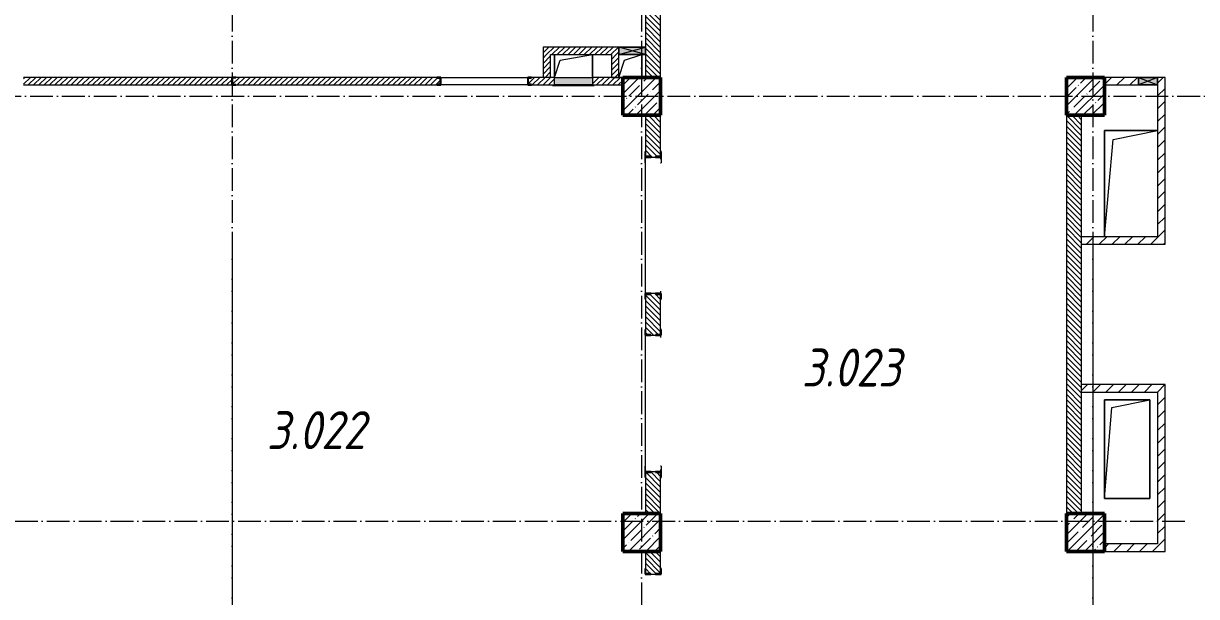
# Model space of a CAD drawing. Header units: millimetres. Extents: x 2294 to 908349, y -83289 to 219220.
# Drawn here: x 240584 to 256049, y 51362 to 58917 of the extents above; entities that cross this region are included whole.
import ezdxf

# ---------------------------------------------------------------- set-up
doc = ezdxf.new("R2010")
doc.units = ezdxf.units.MM
doc.linetypes.add('50_200_ШТРИХ_1Т_ш5_п1_п1_', pattern=[700, 500, -100, 0, -100])
for name, color, linetype, lineweight in [('A-DETL-GENF-OTLN', 7, 'Continuous', 9), ('A-FLOR-____-OTLN', 7, 'Continuous', 9), ('A-GENM-____-MCUT', 7, 'Continuous', 25), ('A-GENM-____-OTLN', 7, 'Continuous', 9), ('A-GENM-____-OTLN-1', 7, 'Continuous', 25), ('A-GLAZ-____-OTLN', 7, 'Continuous', 9), ('A-WALL-____-MCUT', 7, 'Continuous', 13), ('A-WALL-____-PATT-1', 7, 'Continuous', 9), ('A-WALL-FNSH-MCUT-1', 7, 'Continuous', 9), ('I-WALL-____-OTLN', 7, 'Continuous', 9), ('S-COLS-____-MCUT', 7, 'Continuous', 50), ('S-COLS-____-OTLN', 7, 'Continuous', 9), ('S-GRID-____-OTLN-1', 7, '50_200_ШТРИХ_1Т_ш5_п1_п1_', 9), ('Марки помещений', 7, 'Continuous', 9)]:
    doc.layers.add(name, color=color, linetype=linetype, lineweight=lineweight)
doc.layers.add('A-GLAZ-____-OTLN-1', color=7, linetype='Continuous', lineweight=9, true_color=0xc0c0c0)
doc.styles.add('ISOCPEUR_I_2', font='isocpeui.ttf', dxfattribs={"width": 0.85, "height": 2.3})
pattern_1 = [(45, (165583.507, 6025.276), (-35.35534, 35.35534), [])]
pattern_2 = [(135, (165583.507, 6025.276), (-35.35534, -35.35534), [])]
pattern_3 = [(45, (165583.51, 6025.28), (-84.85281, 84.85281), [])]

# ---------------------------------------------------------------- blocks, each defined once
blk = doc.blocks.new('3osi')
at = {"layer": 'S-GRID-____-OTLN-1', "color": 251, "ltscale": 0.6, "true_color": 0x636466}
for p, q in [((243333.5, 96918.1), (243333.5, 46006.3)), ((248733.5, 96918.1), (248733.5, 46006.3)), ((254683.5, 96918.1), (254683.5, 46006.3)), ((234790, 57956.3), (269657.9, 57956.3)), ((243333.5, 55906.2), (243333.5, 14595.2)), ((254683.5, 55906.2), (254683.5, 1542.7)), ((232910.3, 52356.3), (255902.3, 52356.3))]:
    blk.add_line(p, q, dxfattribs=at)
blk = doc.blocks.new('BSC_Колонна _Прямоугольная - 500х500-V36-АР1_План отверстий 3 этажа в осях 1-64_Ю-ЯЯ')
at = {"layer": 'S-COLS-____-OTLN'}
h = blk.add_hatch(dxfattribs=at)
h.set_pattern_fill('FP_44', color=256, style=0, pattern_type=2)
h.set_pattern_definition([(45, (-89000, -51931.04), (-114.04925, 114.04925), []), (45, (-88885.95, -51931.04), (-114.04925, 114.04925), [201.613, -40.323, 3.353, -36.97])])
h.paths.add_polyline_path([(-250, -250), (250, -250), (250, 250), (-250, 250)], flags=0)
at = {"layer": 'S-COLS-____-MCUT'}
for p, q in [((250, 250), (-250, 250)), ((-250, 250), (-250, -250)), ((250, -250), (250, 250)), ((-250, -250), (250, -250))]:
    blk.add_line(p, q, dxfattribs=at)
blk = doc.blocks.new('BSC_Колонна _Прямоугольная - 500х500-V37-АР1_План отверстий 3 этажа в осях 1-64_Ю-ЯЯ')
at = {"layer": 'S-COLS-____-OTLN'}
h = blk.add_hatch(dxfattribs=at)
h.set_pattern_fill('FP_45', color=256, style=0, pattern_type=2)
h.set_pattern_definition([(45, (-83150, -51931.04), (-114.04925, 114.04925), []), (45, (-83035.95, -51931.04), (-114.04925, 114.04925), [201.613, -40.323, 3.353, -36.97])])
h.paths.add_polyline_path([(-250, -250), (250, -250), (250, 250), (-250, 250)], flags=0)
at = {"layer": 'S-COLS-____-MCUT'}
for p, q in [((250, 250), (-250, 250)), ((-250, 250), (-250, -250)), ((250, -250), (250, 250)), ((-250, -250), (250, -250))]:
    blk.add_line(p, q, dxfattribs=at)
blk = doc.blocks.new('BSC_Колонна _Прямоугольная - 500х500-V54-АР1_План отверстий 3 этажа в осях 1-64_Ю-ЯЯ')
at = {"layer": 'S-COLS-____-OTLN'}
h = blk.add_hatch(dxfattribs=at)
h.set_pattern_fill('FP_62', color=256, style=0, pattern_type=2)
h.set_pattern_definition([(45, (-89000, -46181.04), (-114.04925, 114.04925), []), (45, (-88885.95, -46181.04), (-114.04925, 114.04925), [201.613, -40.323, 3.353, -36.97])])
h.paths.add_polyline_path([(-250, -250), (250, -250), (250, 250), (-250, 250)], flags=0)
at = {"layer": 'S-COLS-____-MCUT'}
for p, q in [((250, 250), (-250, 250)), ((-250, 250), (-250, -250)), ((250, -250), (250, 250)), ((-250, -250), (250, -250))]:
    blk.add_line(p, q, dxfattribs=at)
blk = doc.blocks.new('BSC_Колонна _Прямоугольная - 500х500-V55-АР1_План отверстий 3 этажа в осях 1-64_Ю-ЯЯ')
at = {"layer": 'S-COLS-____-OTLN'}
h = blk.add_hatch(dxfattribs=at)
h.set_pattern_fill('FP_63', color=256, style=0, pattern_type=2)
h.set_pattern_definition([(45, (-83150, -46181.04), (-114.04925, 114.04925), []), (45, (-83035.95, -46181.04), (-114.04925, 114.04925), [201.613, -40.323, 3.353, -36.97])])
h.paths.add_polyline_path([(-250, -250), (250, -250), (250, 250), (-250, 250)], flags=0)
at = {"layer": 'S-COLS-____-MCUT'}
for p, q in [((250, 250), (-250, 250)), ((-250, 250), (-250, -250)), ((250, -250), (250, 250)), ((-250, -250), (250, -250))]:
    blk.add_line(p, q, dxfattribs=at)
blk = doc.blocks.new('154_Стойка_СКБ_Швеллер - СМ-2180_100-28278414-АР1_План отверстий 3 этажа в осях 1-64_Ю-ЯЯ')
at = {"layer": 'A-GENM-____-MCUT'}
for p, q in [((171, 50), (125, 50)), ((125, 50), (125, -50)), ((129.5, 42.4), (171, 42.4)), ((129.5, -42.4), (129.5, 42.4)), ((171, 42.4), (171, 50)), ((125, -50), (171, -50)), ((171, -42.4), (129.5, -42.4)), ((171, -50), (171, -42.4))]:
    blk.add_line(p, q, dxfattribs=at)
blk = doc.blocks.new('154_Фахверк_СКБ_Швеллер - Тип_100_3380-28543384-АР1_План отверстий 3 этажа в осях 1-64_Ю-ЯЯ')
at = {"layer": 'A-GENM-____-MCUT'}
for p, q in [((175, 50), (125, 50)), ((125, 50), (125, -50)), ((128, 47), (175, 47)), ((128, -47), (128, 47)), ((175, 47), (175, 50)), ((125, -50), (175, -50)), ((175, -47), (128, -47)), ((175, -50), (175, -47))]:
    blk.add_line(p, q, dxfattribs=at)
blk = doc.blocks.new('Фахверк_СКБ_Уголок - 200_3960-28268576-АР1_План отверстий 3 этажа в осях 1-64_Ю-ЯЯ')
at = {"layer": 'A-GENM-____-MCUT'}
for p, q in [((200, 156), (125, 156)), ((125, 156), (125, 81)), ((200, 150), (200, 156)), ((125, 81), (131, 81)), ((131, 19), (125, 19)), ((125, 19), (125, -56)), ((131, 81), (131, 150)), ((131, 150), (200, 150)), ((131, -50), (131, 19)), ((125, -56), (200, -56)), ((200, -50), (131, -50)), ((200, -56), (200, -50))]:
    blk.add_line(p, q, dxfattribs=at)
blk = doc.blocks.new('АР_Перемычка - АР_Перемычка-28729843-АР1_План отверстий 3 этажа в осях 1-64_Ю-ЯЯ')
at = {"layer": 'A-GENM-____-OTLN'}
blk.add_line((-400, -100), (-392, -100), dxfattribs=at)
blk = doc.blocks.new('Фахверк_СКБ_Уголок - 200_3550-28267367-АР1_План отверстий 3 этажа в осях 1-64_Ю-ЯЯ')
at = {"layer": 'A-GENM-____-MCUT'}
for p, q in [((200, 156), (125, 156)), ((125, 156), (125, 81)), ((200, 150), (200, 156)), ((125, 81), (131, 81)), ((131, 19), (125, 19)), ((125, 19), (125, -56)), ((131, 81), (131, 150)), ((131, 150), (200, 150)), ((131, -50), (131, 19)), ((125, -56), (200, -56)), ((200, -50), (131, -50)), ((200, -56), (200, -50))]:
    blk.add_line(p, q, dxfattribs=at)
blk = doc.blocks.new('154_Стойка_СКБ_Уголок - СМ-2480_200-28346303-АР1_План отверстий 3 этажа в осях 1-64_Ю-ЯЯ')
at = {"layer": 'A-GENM-____-MCUT'}
for p, q in [((125, 156), (125, 81)), ((200, 156), (125, 156)), ((200, 150), (200, 156)), ((125, 81), (131, 81)), ((131, 19), (125, 19)), ((125, 19), (125, -56)), ((131, 81), (131, 150)), ((131, 150), (200, 150)), ((131, -50), (131, 19)), ((125, -56), (200, -56)), ((200, -50), (131, -50)), ((200, -56), (200, -50))]:
    blk.add_line(p, q, dxfattribs=at)
blk = doc.blocks.new('Стойка_Влож_Полоса боковая - Полоса-V164-АР1_План отверстий 3 этажа в осях 1-64_Ю-ЯЯ')
at = {"layer": 'A-GENM-____-OTLN'}
for p, q in [((-5, 60), (0, 60)), ((-5, -60), (-5, 60)), ((0, 31), (0, -31)), ((0, -60), (-5, -60))]:
    blk.add_line(p, q, dxfattribs=at)
blk = doc.blocks.new('Стойка_Влож_Уголок_Опорный - Уголок-28213941-АР1_План отверстий 3 этажа в осях 1-64_Ю-ЯЯ')
at = {"layer": 'A-GENM-____-OTLN'}
for p, q in [((-212, -6), (-212, 0)), ((0, 0), (0, -6)), ((-212, -75), (-212, -6)), ((-212, -6), (-206, -6)), ((-212, -75), (-206, -75)), ((-6, -6), (0, -6)), ((-6, -75), (0, -75)), ((0, -6), (0, -75))]:
    blk.add_line(p, q, dxfattribs=at)
blk = doc.blocks.new('AR_Отверстие Ниша - Лючок-32401698-АР1_План отверстий 3 этажа в осях 1-64_Ю-ЯЯ')
at = {"layer": 'A-GLAZ-____-OTLN'}
blk.add_hatch(color=256, dxfattribs=at).paths.add_polyline_path([(-250, 50), (-250, -50), (250, -50), (250, 50)], flags=0)
for p, q in [((-250, 50), (250, 50)), ((-250, -50), (-250, 50)), ((250, 50), (250, -50)), ((250, -50), (-250, -50))]:
    blk.add_line(p, q, dxfattribs=at)
blk = doc.blocks.new('Л_Общий_Лючок - Лючок-29741473-АР1_План отверстий 3 этажа в осях 1-64_Ю-ЯЯ')
at = {"layer": 'A-GLAZ-____-OTLN-1'}
blk.add_hatch(color=256, dxfattribs=at).paths.add_polyline_path([(524, -6), (524, 0), (-24, 0), (-24, -6), (500, -6)], flags=0)
at = {"layer": 'A-GLAZ-____-OTLN'}
for p, q in [((-24, 0), (-24, -6)), ((524, 0), (524, -6)), ((-24, -6), (524, -6))]:
    blk.add_line(p, q, dxfattribs=at)
blk = doc.blocks.new('AR_Отверстие прямоугольное _в плите_ - AR_Отверстие прямоугольное _в плите_-30459267-АР1_План отверстий 3 этажа в осях 1-64_Ю-ЯЯ')
at = {"layer": 'A-GENM-____-OTLN'}
for p, q in [((-250, 150), (-250, -150)), ((-250, -150), (-175, 75)), ((-175, 75), (250, 150)), ((250, -150), (250, 150))]:
    blk.add_line(p, q, dxfattribs=at)
blk = doc.blocks.new('AR_Отверстие прямоугольное _в плите_ - AR_Отверстие прямоугольное _в плите_-30552542-АР1_План отверстий 3 этажа в осях 1-64_Ю-ЯЯ')
at = {"layer": 'A-GENM-____-OTLN'}
for p, q in [((350, 700), (-350, 700)), ((-350, 700), (-350, -700)), ((-233, 583), (350, 700)), ((-350, -700), (-233, 583))]:
    blk.add_line(p, q, dxfattribs=at)
blk = doc.blocks.new('AR_Отверстие прямоугольное _в плите_ - AR_Отверстие прямоугольное _в плите_-30552544-АР1_План отверстий 3 этажа в осях 1-64_Ю-ЯЯ')
at = {"layer": 'A-GENM-____-OTLN'}
for p, q in [((300, 650), (-300, 650)), ((-300, 650), (-300, -650)), ((-200, 550), (300, 650)), ((300, -650), (300, 650)), ((-300, -650), (-200, 550)), ((-300, -650), (300, -650))]:
    blk.add_line(p, q, dxfattribs=at)
blk = doc.blocks.new('AR_Отверстие прямоугольное _в плите_ - AR_Отверстие прямоугольное _в плите_-30459338-АР1_План отверстий 3 этажа в осях 1-64_Ю-ЯЯ')
at = {"layer": 'A-GENM-____-OTLN'}
for p, q in [((-150, -150), (-75, 75)), ((-75, 75), (150, 150)), ((150, -150), (150, 150))]:
    blk.add_line(p, q, dxfattribs=at)
blk = doc.blocks.new('AR_Отверстие прямоугольное _в стене__БезПР - AR_Отверстие прямоугольное _в стене__БезПР-36899173-АР1_План отверстий 3 этажа в осях 1-64_Ю-ЯЯ')
at = {"layer": 'A-GLAZ-____-OTLN'}
blk.add_hatch(color=256, dxfattribs=at).paths.add_polyline_path([(175, 50), (-175, 50), (-175, -50), (175, -50)], flags=0)
at = {"layer": 'A-DETL-GENF-OTLN'}
for p, q in [((-175, -50), (-175, 50)), ((-175, 50), (175, 50)), ((175, 50), (-175, -50)), ((-175, 50), (175, -50)), ((175, 50), (-175, 50)), ((-175, 50), (-175, -50)), ((175, 50), (175, -50)), ((175, -50), (175, 50)), ((175, -50), (-175, -50)), ((-175, -50), (175, -50))]:
    blk.add_line(p, q, dxfattribs=at)
at = {"layer": 'A-GLAZ-____-OTLN'}
blk.add_line((175, 50), (-175, 50), dxfattribs=at)
blk = doc.blocks.new('AR_Отверстие прямоугольное _в стене__БезПР - AR_Отверстие прямоугольное _в стене__БезПР-36427648-АР1_План отверстий 3 этажа в осях 1-64_Ю-ЯЯ')
at = {"layer": 'A-GLAZ-____-OTLN'}
blk.add_hatch(color=256, dxfattribs=at).paths.add_polyline_path([(125, -50), (125, 50), (-125, 50), (-125, -50)], flags=0)
at = {"layer": 'A-DETL-GENF-OTLN'}
for p, q in [((-125, -50), (-125, 50)), ((-125, 50), (125, 50)), ((125, 50), (-125, -50)), ((-125, 50), (125, -50)), ((125, 50), (-125, 50)), ((-125, 50), (-125, -50)), ((125, 50), (125, -50)), ((125, -50), (125, 50)), ((125, -50), (-125, -50)), ((-125, -50), (125, -50))]:
    blk.add_line(p, q, dxfattribs=at)
at = {"layer": 'A-GLAZ-____-OTLN'}
blk.add_line((125, 50), (-125, 50), dxfattribs=at)
blk = doc.blocks.new('3floor')
at = {"layer": 'A-WALL-____-PATT-1'}
h = blk.add_hatch(dxfattribs=at)
h.set_pattern_fill('FP_9', color=256, style=0, pattern_type=2)
h.set_pattern_definition(pattern_2)
h.paths.add_polyline_path([(248984, 58206), (248984, 59150), (248915, 59150), (248915, 59156), (248853, 59156), (248853, 59150), (248784, 59150), (248784, 58206)], flags=0)
h.paths.add_polyline_path([(248915, 60306), (248915, 60312), (248984, 60312), (248984, 60721), (248784, 60721), (248784, 60312), (248853, 60312), (248853, 60306)], flags=0)
h.paths.add_polyline_path([(248784, 60971), (248984, 60971), (248984, 61206), (248784, 61206)], flags=0)
h = blk.add_hatch(dxfattribs=at)
h.set_pattern_fill('FP_8', color=256, style=0, pattern_type=2)
h.set_pattern_definition(pattern_1)
h.paths.add_polyline_path([(248334, 58506), (248434, 58506), (248434, 58606), (247434, 58606), (247434, 58506), (247534, 58506)], flags=0)
h = blk.add_hatch(dxfattribs=at)
h.set_pattern_fill('FP_8', color=256, style=0, pattern_type=2)
h.set_pattern_definition(pattern_1)
h.paths.add_polyline_path([(247534, 58206), (247534, 58506), (247434, 58506), (247434, 58206)], flags=0)
h = blk.add_hatch(dxfattribs=at)
h.set_pattern_fill('FP_8', color=256, style=0, pattern_type=2)
h.set_pattern_definition(pattern_1)
h.paths.add_polyline_path([(248434, 58206), (248434, 58506), (248334, 58506), (248334, 58206)], flags=0)
h = blk.add_hatch(dxfattribs=at)
h.set_pattern_fill('FP_8', color=256, style=0, pattern_type=2)
h.set_pattern_definition(pattern_1)
h.paths.add_polyline_path([(247484, 58106), (247484, 58206), (247280, 58206), (247280, 58199), (247238, 58199), (247238, 58114), (247280, 58114), (247280, 58106)], flags=0)
h.paths.add_polyline_path([(246038, 58106), (246038, 58114), (246079, 58114), (246079, 58199), (246038, 58199), (246038, 58206), (243384, 58206), (243384, 58203), (243337, 58203), (243337, 58109), (243384, 58109), (243384, 58106)], flags=0)
h.paths.add_polyline_path([(243334, 58106), (243334, 58206), (240584, 58206), (240584, 58106), (241570, 58106)], flags=0)
h = blk.add_hatch(dxfattribs=at)
h.set_pattern_fill('FP_8', color=256, style=0, pattern_type=2)
h.set_pattern_definition(pattern_1)
h.paths.add_polyline_path([(248484, 58106), (248484, 58206), (248084, 58206), (248084, 58106)], flags=0)
h.paths.add_polyline_path([(247584, 58106), (247584, 58206), (247484, 58206), (247484, 58106)], flags=0)
h = blk.add_hatch(dxfattribs=at)
h.set_pattern_fill('FP_7', color=256, style=0, pattern_type=2)
h.set_pattern_definition(pattern_3)
h.paths.add_polyline_path([(255284, 58106), (255284, 58206), (254834, 58206), (254834, 58106)], flags=0)
h.paths.add_polyline_path([(255534, 58106), (255634, 58106), (255634, 58206), (255534, 58206)], flags=0)
h = blk.add_hatch(dxfattribs=at)
h.set_pattern_fill('FP_7', color=256, style=0, pattern_type=2)
h.set_pattern_definition(pattern_3)
h.paths.add_polyline_path([(255534, 56106), (255634, 56106), (255634, 58106), (255534, 58106)], flags=0)
h = blk.add_hatch(dxfattribs=at)
h.set_pattern_fill('FP_9', color=256, style=0, pattern_type=2)
h.set_pattern_definition(pattern_2)
h.paths.add_polyline_path([(248984, 52456), (248984, 53000), (248915, 53000), (248915, 53006), (248853, 53006), (248853, 53000), (248784, 53000), (248784, 52456), (248944, 52456)], flags=0)
h.paths.add_polyline_path([(248853, 54806), (248915, 54806), (248915, 54812), (248984, 54812), (248984, 55350), (248915, 55350), (248915, 55356), (248853, 55356), (248853, 55350), (248784, 55350), (248784, 54812), (248853, 54812)], flags=0)
h.paths.add_polyline_path([(248853, 57156), (248915, 57156), (248915, 57162), (248984, 57162), (248984, 57706), (248784, 57706), (248784, 57162), (248853, 57162)], flags=0)
h = blk.add_hatch(dxfattribs=at)
h.set_pattern_fill('FP_9', color=256, style=0, pattern_type=2)
h.set_pattern_definition(pattern_2)
h.paths.add_polyline_path([(254534, 52456), (254534, 57706), (254334, 57706), (254334, 52456)], flags=0)
h = blk.add_hatch(dxfattribs=at)
h.set_pattern_fill('FP_7', color=256, style=0, pattern_type=2)
h.set_pattern_definition(pattern_3)
h.paths.add_polyline_path([(254534, 56006), (255634, 56006), (255634, 56106), (254534, 56106)], flags=0)
h = blk.add_hatch(dxfattribs=at)
h.set_pattern_fill('FP_7', color=256, style=0, pattern_type=2)
h.set_pattern_definition(pattern_3)
h.paths.add_polyline_path([(255534, 54056), (255534, 54156), (254534, 54156), (254534, 54056)], flags=0)
h = blk.add_hatch(dxfattribs=at)
h.set_pattern_fill('FP_7', color=256, style=0, pattern_type=2)
h.set_pattern_definition(pattern_3)
h.paths.add_polyline_path([(255534, 52056), (255634, 52056), (255634, 54156), (255534, 54156), (255534, 53562)], flags=0)
h = blk.add_hatch(dxfattribs=at)
h.set_pattern_fill('FP_7', color=256, style=0, pattern_type=2)
h.set_pattern_definition(pattern_3)
h.paths.add_polyline_path([(254834, 51956), (255634, 51956), (255634, 52056), (254834, 52056)], flags=0)
h = blk.add_hatch(dxfattribs=at)
h.set_pattern_fill('FP_9', color=256, style=0, pattern_type=2)
h.set_pattern_definition(pattern_2)
h.paths.add_polyline_path([(248984, 49506), (248984, 49950), (248915, 49950), (248915, 49956), (248853, 49956), (248853, 49950), (248784, 49950), (248784, 49506), (248944, 49506)], flags=0)
h.paths.add_polyline_path([(248853, 51656), (248915, 51656), (248915, 51662), (248984, 51662), (248984, 51956), (248784, 51956), (248784, 51662), (248853, 51662)], flags=0)
at = {"layer": 'A-FLOR-____-OTLN'}
for p, q in [((247584, 58206), (247584, 58506)), ((248084, 58506), (248084, 58206)), ((248734, 58506), (248734, 58206)), ((254834, 57506), (255534, 57506)), ((254834, 56106), (254834, 57506)), ((254834, 53956), (255434, 53956)), ((254834, 52656), (254834, 53956)), ((255434, 53956), (255434, 52656)), ((255434, 52656), (254834, 52656))]:
    blk.add_line(p, q, dxfattribs=at)
at = {"layer": 'A-WALL-____-MCUT'}
for p, q in [((248784, 59081), (248784, 58606)), ((248984, 58206), (248984, 59081)), ((248784, 58506), (248784, 58206)), ((248784, 57706), (248784, 57231)), ((248984, 57231), (248984, 57706)), ((254334, 57706), (254334, 52456)), ((254534, 52456), (254534, 57706)), ((248784, 55281), (248784, 54881)), ((248915, 55356), (248853, 55356)), ((248984, 54881), (248984, 55281)), ((248853, 54806), (248915, 54806)), ((248784, 52931), (248784, 52456)), ((248984, 52456), (248984, 52931)), ((248784, 51956), (248784, 51731)), ((248984, 51731), (248984, 51956)), ((248853, 51656), (248915, 51656))]:
    blk.add_line(p, q, dxfattribs=at)
at = {"layer": 'A-WALL-FNSH-MCUT-1'}
for p, q in [((248434, 58606), (247434, 58606)), ((247434, 58606), (247434, 58206)), ((247534, 58506), (248334, 58506)), ((247534, 58206), (247534, 58506)), ((248334, 58506), (248334, 58206)), ((248434, 58206), (248434, 58506)), ((243334, 58206), (240584, 58206)), ((246038, 58206), (243384, 58206)), ((247584, 58206), (247280, 58206)), ((248484, 58206), (248084, 58206)), ((248334, 58206), (248434, 58206)), ((255284, 58206), (254834, 58206)), ((255634, 58206), (255534, 58206)), ((255634, 56006), (255634, 58206)), ((240584, 58106), (243334, 58106)), ((243384, 58106), (246038, 58106)), ((247280, 58106), (247584, 58106)), ((248084, 58106), (248484, 58106)), ((254834, 58106), (255284, 58106)), ((255534, 58106), (255534, 56106)), ((255534, 56106), (254534, 56106)), ((254534, 56006), (255634, 56006)), ((255634, 54156), (254534, 54156)), ((255634, 51956), (255634, 54156)), ((254534, 54056), (255534, 54056)), ((255534, 54056), (255534, 52056)), ((255534, 52056), (254834, 52056)), ((254834, 51956), (255634, 51956))]:
    blk.add_line(p, q, dxfattribs=at)
at = {"layer": 'I-WALL-____-OTLN'}
for p, q in [((246084, 58206), (247234, 58206)), ((247234, 58106), (246084, 58106)), ((248784, 55356), (248784, 57156)), ((248984, 57156), (248984, 57126)), ((248984, 55386), (248984, 55356)), ((248784, 53006), (248784, 54806)), ((248984, 54806), (248984, 54776)), ((248984, 53036), (248984, 53006))]:
    blk.add_line(p, q, dxfattribs=at)
at = {"layer": 'A-GENM-____-OTLN'}
for name, p in [('AR_Отверстие прямоугольное _в плите_ - AR_Отверстие прямоугольное _в плите_-30459267-АР1_План отверстий 3 этажа в осях 1-64_Ю-ЯЯ', (247834, 58356)), ('AR_Отверстие прямоугольное _в плите_ - AR_Отверстие прямоугольное _в плите_-30459338-АР1_План отверстий 3 этажа в осях 1-64_Ю-ЯЯ', (248584, 58356)), ('AR_Отверстие прямоугольное _в плите_ - AR_Отверстие прямоугольное _в плите_-30552542-АР1_План отверстий 3 этажа в осях 1-64_Ю-ЯЯ', (255184, 56806)), ('Стойка_Влож_Уголок_Опорный - Уголок-28213941-АР1_План отверстий 3 этажа в осях 1-64_Ю-ЯЯ', (248990, 57156)), ('AR_Отверстие прямоугольное _в плите_ - AR_Отверстие прямоугольное _в плите_-30552544-АР1_План отверстий 3 этажа в осях 1-64_Ю-ЯЯ', (255134, 53306))]:
    blk.add_blockref(name, p, dxfattribs=at)
for name, p, rotation in [('АР_Перемычка - АР_Перемычка-28729843-АР1_План отверстий 3 этажа в осях 1-64_Ю-ЯЯ', (248884, 57156), 269.9999999999999), ('Стойка_Влож_Полоса боковая - Полоса-V164-АР1_План отверстий 3 этажа в осях 1-64_Ю-ЯЯ', (248884, 57156), 89.99999999999994), ('Стойка_Влож_Уголок_Опорный - Уголок-28213941-АР1_План отверстий 3 этажа в осях 1-64_Ю-ЯЯ', (248778, 53006), 180), ('Стойка_Влож_Полоса боковая - Полоса-V164-АР1_План отверстий 3 этажа в осях 1-64_Ю-ЯЯ', (248884, 53006), 269.9999999999999)]:
    blk.add_blockref(name, p, dxfattribs=dict(at, rotation=rotation))
at = {"layer": 'A-GENM-____-OTLN-1'}
for name, p in [('154_Фахверк_СКБ_Швеллер - Тип_100_3380-28543384-АР1_План отверстий 3 этажа в осях 1-64_Ю-ЯЯ', (243209, 58156)), ('154_Стойка_СКБ_Швеллер - СМ-2180_100-28278414-АР1_План отверстий 3 этажа в осях 1-64_Ю-ЯЯ', (247109, 58156))]:
    blk.add_blockref(name, p, dxfattribs=at)
for name, p, rotation in [('154_Стойка_СКБ_Швеллер - СМ-2180_100-28278414-АР1_План отверстий 3 этажа в осях 1-64_Ю-ЯЯ', (246209, 58156), 180), ('154_Стойка_СКБ_Уголок - СМ-2480_200-28346303-АР1_План отверстий 3 этажа в осях 1-64_Ю-ЯЯ', (248934, 57031), 89.99999999999993), ('Фахверк_СКБ_Уголок - 200_3550-28267367-АР1_План отверстий 3 этажа в осях 1-64_Ю-ЯЯ', (248834, 55481), 269.9999999999999), ('Фахверк_СКБ_Уголок - 200_3550-28267367-АР1_План отверстий 3 этажа в осях 1-64_Ю-ЯЯ', (248934, 54681), 89.99999999999993), ('154_Стойка_СКБ_Уголок - СМ-2480_200-28346303-АР1_План отверстий 3 этажа в осях 1-64_Ю-ЯЯ', (248834, 53131), 269.9999999999999), ('Фахверк_СКБ_Уголок - 200_3960-28268576-АР1_План отверстий 3 этажа в осях 1-64_Ю-ЯЯ', (248934, 51531), 89.99999999999993)]:
    blk.add_blockref(name, p, dxfattribs=dict(at, rotation=rotation))
at = {"layer": 'A-GLAZ-____-OTLN', "rotation": 180}
for name, p in [('AR_Отверстие прямоугольное _в стене__БезПР - AR_Отверстие прямоугольное _в стене__БезПР-36899173-АР1_План отверстий 3 этажа в осях 1-64_Ю-ЯЯ', (248609, 58556)), ('AR_Отверстие Ниша - Лючок-32401698-АР1_План отверстий 3 этажа в осях 1-64_Ю-ЯЯ', (247834, 58156))]:
    blk.add_blockref(name, p, dxfattribs=at)
at = {"layer": 'A-GLAZ-____-OTLN'}
for name, p in [('AR_Отверстие прямоугольное _в стене__БезПР - AR_Отверстие прямоугольное _в стене__БезПР-36427648-АР1_План отверстий 3 этажа в осях 1-64_Ю-ЯЯ', (255409, 58156)), ('Л_Общий_Лючок - Лючок-29741473-АР1_План отверстий 3 этажа в осях 1-64_Ю-ЯЯ', (247584, 58106))]:
    blk.add_blockref(name, p, dxfattribs=at)
at = {"layer": 'S-COLS-____-OTLN'}
for name, p in [('BSC_Колонна _Прямоугольная - 500х500-V37-АР1_План отверстий 3 этажа в осях 1-64_Ю-ЯЯ', (248734, 57956)), ('BSC_Колонна _Прямоугольная - 500х500-V36-АР1_План отверстий 3 этажа в осях 1-64_Ю-ЯЯ', (254584, 57956)), ('BSC_Колонна _Прямоугольная - 500х500-V55-АР1_План отверстий 3 этажа в осях 1-64_Ю-ЯЯ', (248734, 52206)), ('BSC_Колонна _Прямоугольная - 500х500-V54-АР1_План отверстий 3 этажа в осях 1-64_Ю-ЯЯ', (254584, 52206))]:
    blk.add_blockref(name, p, dxfattribs=at)
at = {"layer": 'Марки помещений', "char_height": 500, "width": 785.65, "attachment_point": 1, "style": 'ISOCPEUR_I_2'}
for s, insert in [('3.023', (250845, 54631)), ('3.022', (243792, 53806))]:
    blk.add_mtext(s, dxfattribs=dict(at, insert=insert))

msp = doc.modelspace()

# ---------------------------------------------------------------- block references
for name in ['3osi', '3floor']:
    msp.add_blockref(name, (0, 0))

doc.saveas('drawing.dxf')
